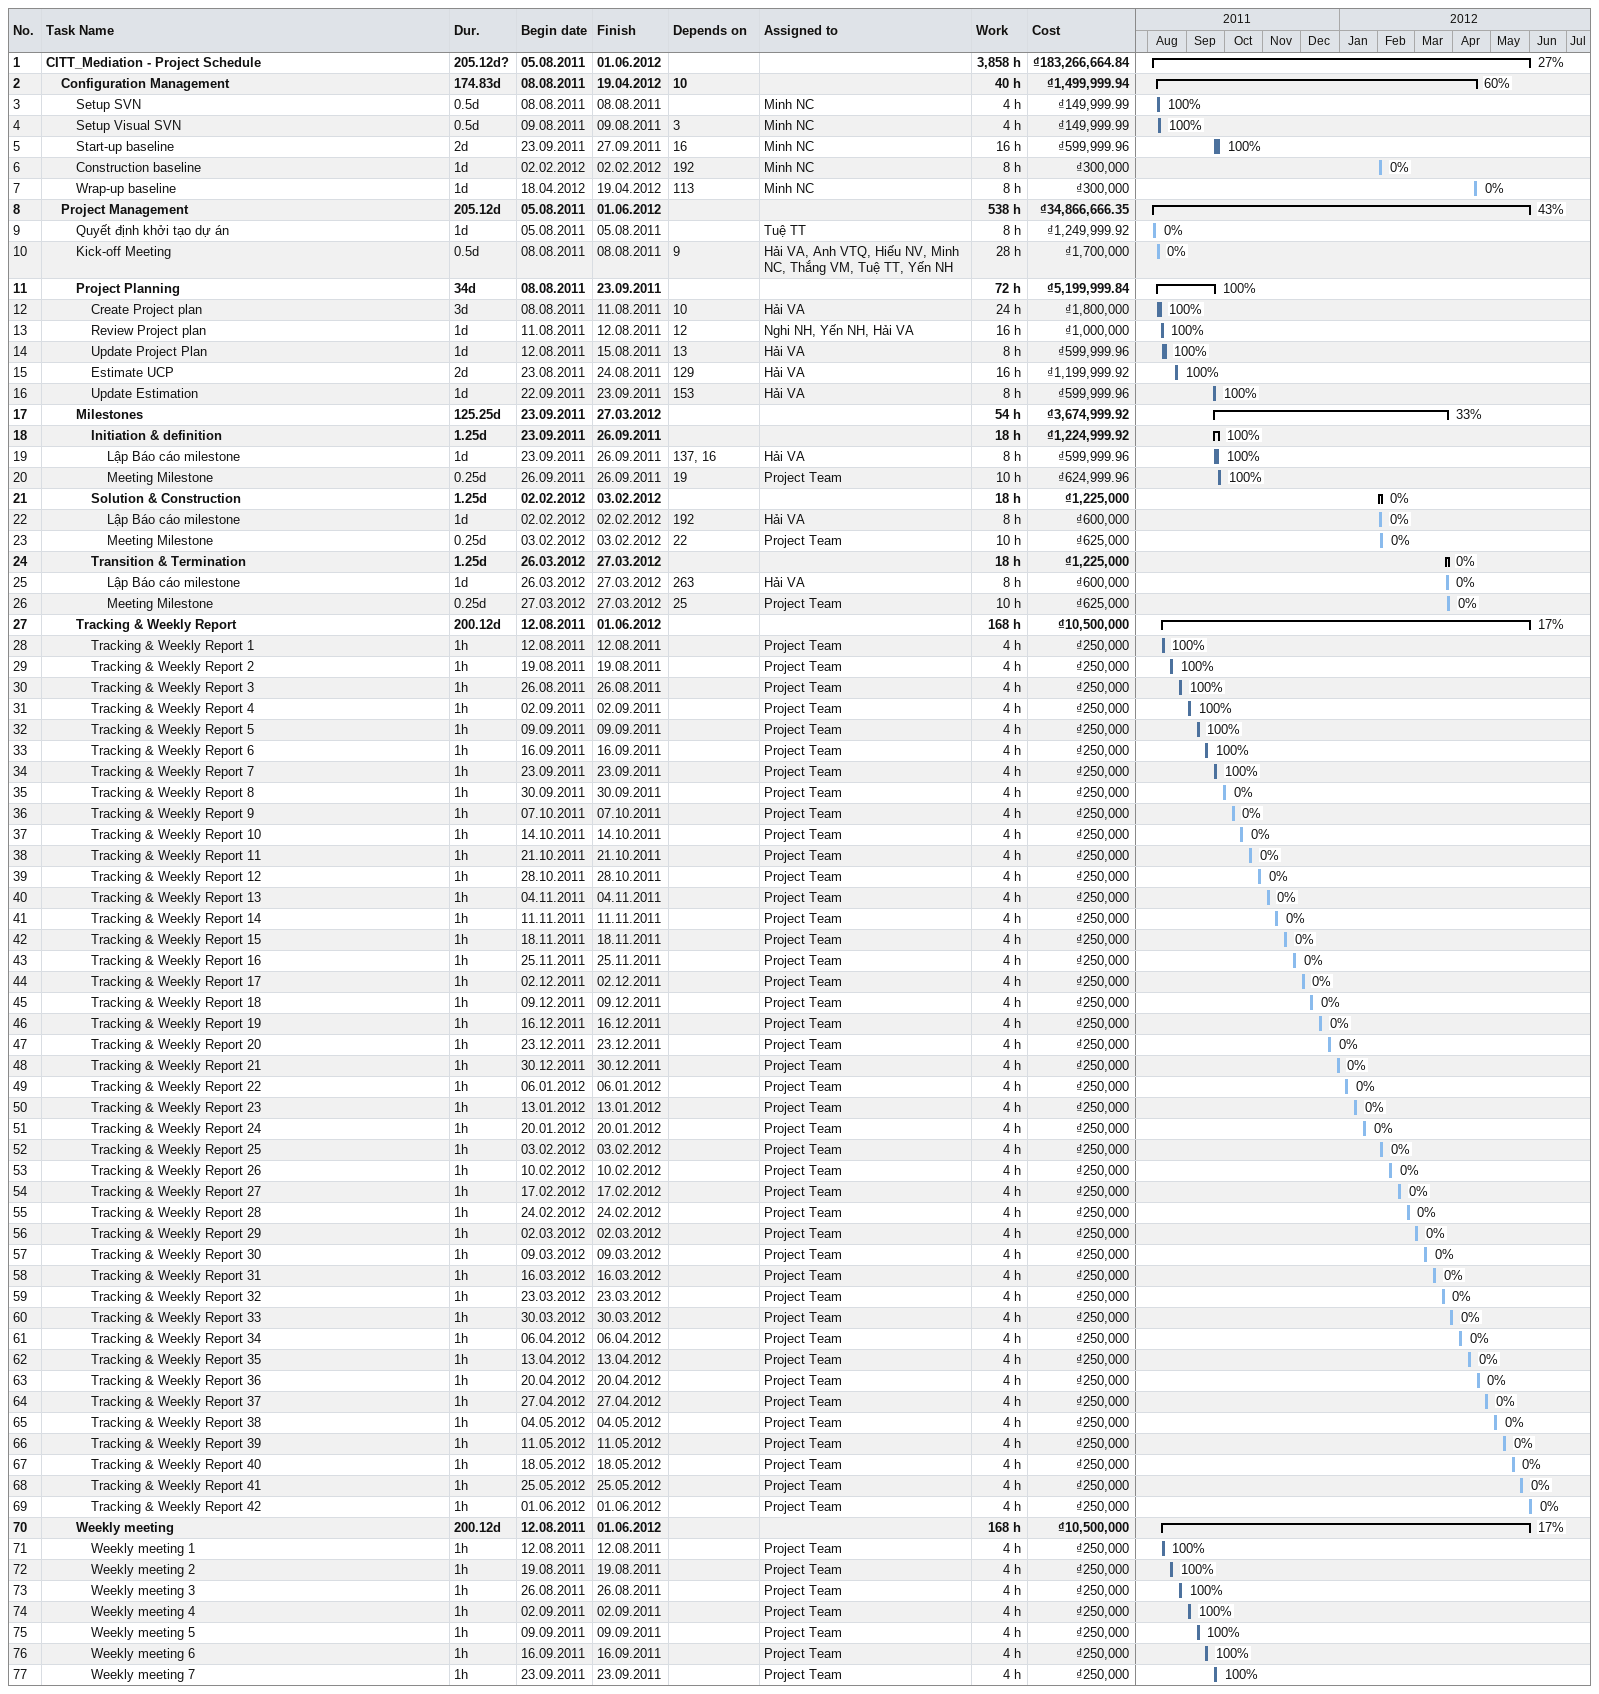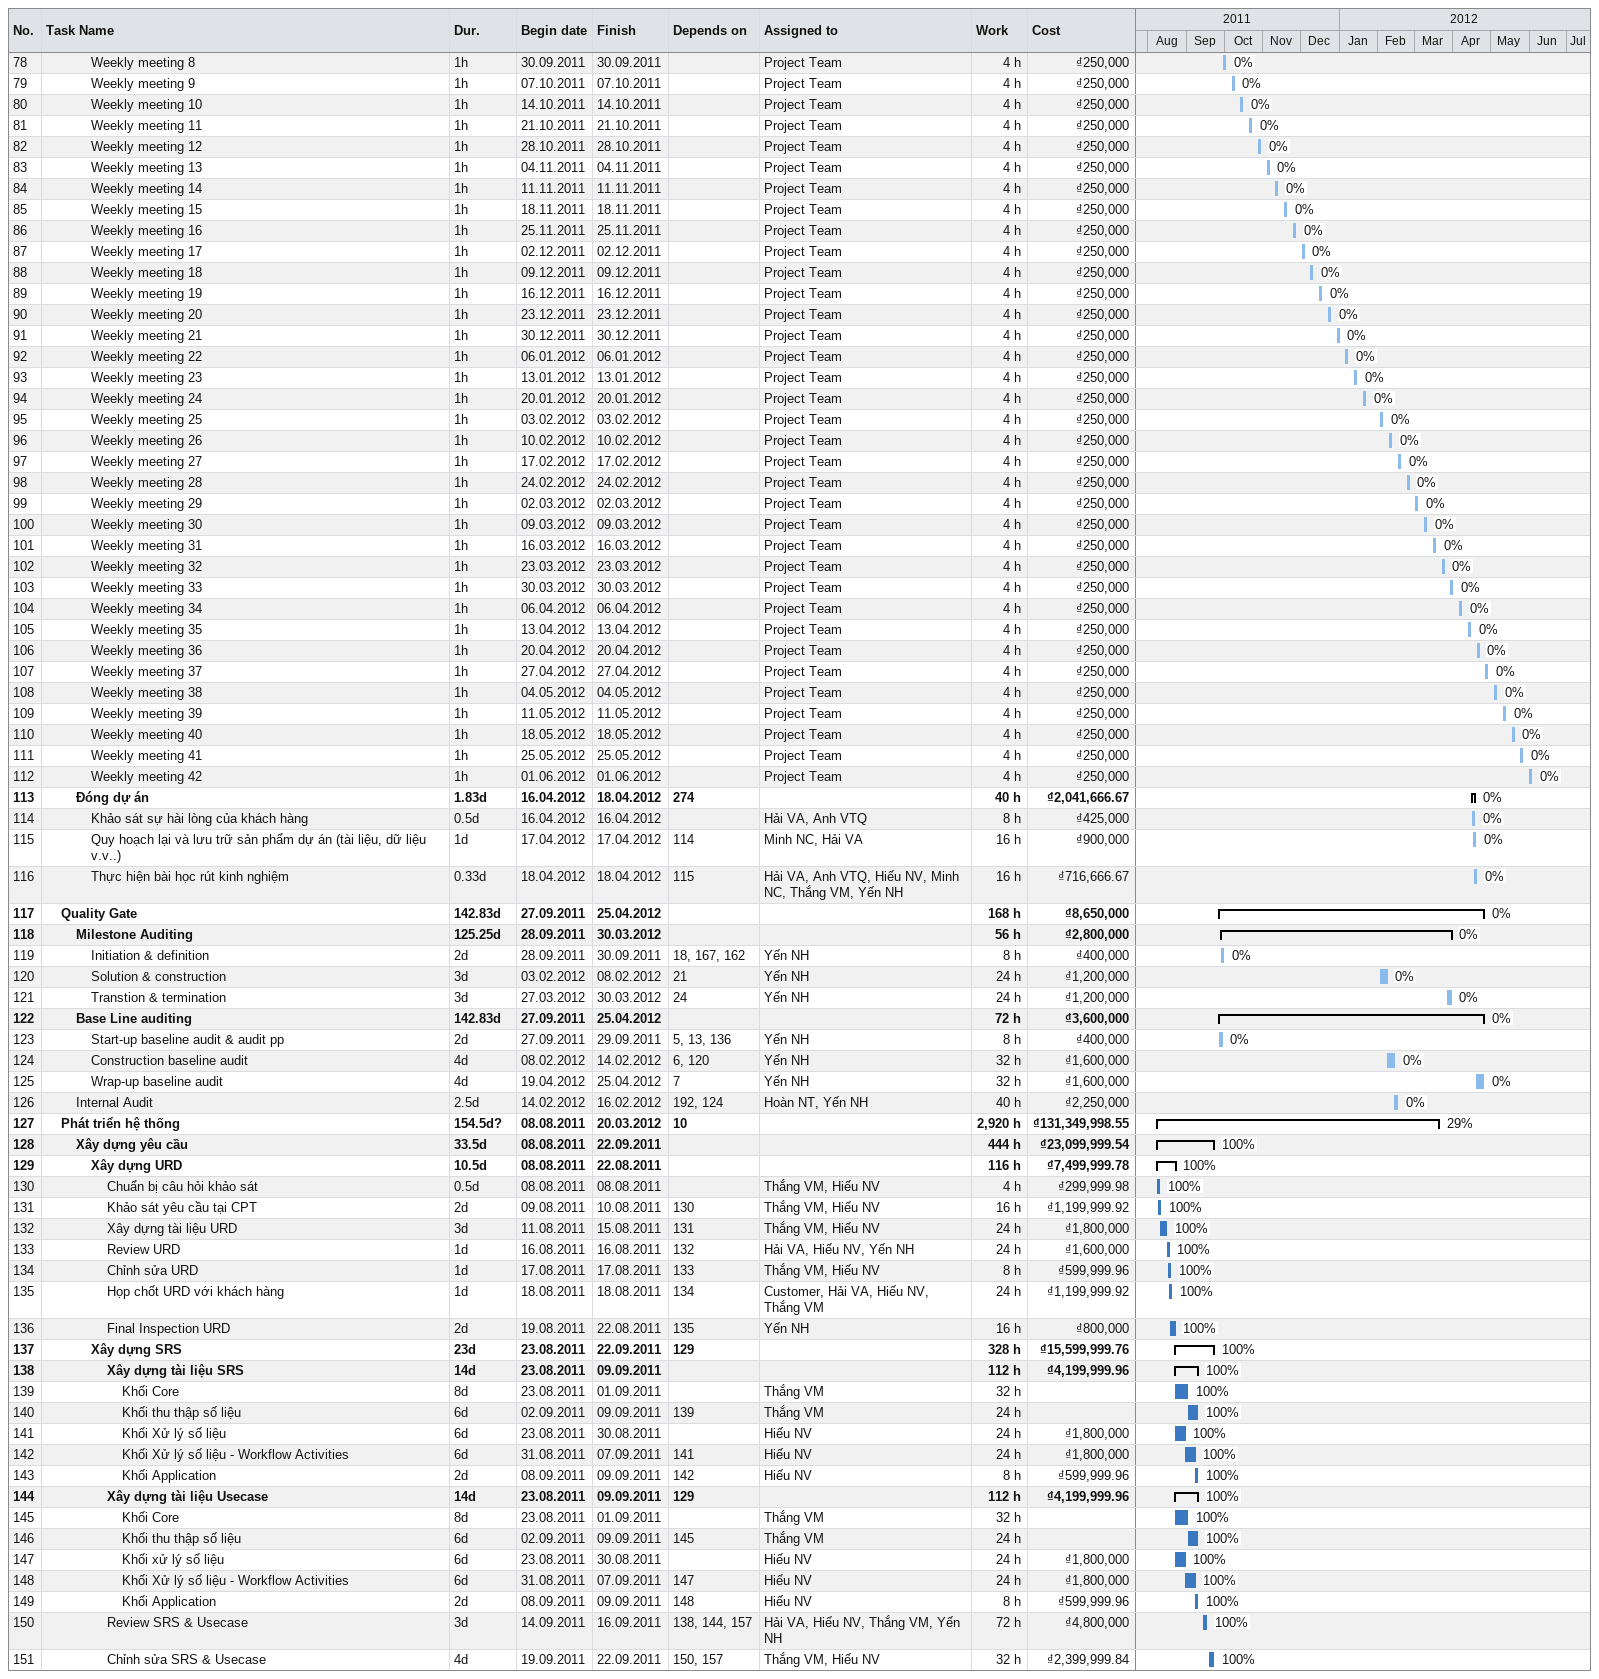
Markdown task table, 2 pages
| ID | Level | Task | Duration | Start | Finish | Predecessors | Resources | % complete | Work (h) | Cost (₫) |
|---|---|---|---|---|---|---|---|---|---|---|
| 1 | 1 | **CITT_Mediation - Project Schedule** | 205.12d? | 2011-08-05 | 2012-06-01 |  |  | 27 | 3858 | 183266664.84 |
| 2 | 2 | **Configuration Management** | 174.83d | 2011-08-08 | 2012-04-19 | 10 |  | 60 | 40 | 1499999.94 |
| 3 | 3 | Setup SVN | 0.5d | 2011-08-08 | 2011-08-08 |  | Minh NC | 100 | 4 | 149999.99 |
| 4 | 3 | Setup Visual SVN | 0.5d | 2011-08-09 | 2011-08-09 | 3 | Minh NC | 100 | 4 | 149999.99 |
| 5 | 3 | Start-up baseline | 2d | 2011-09-23 | 2011-09-27 | 16 | Minh NC | 100 | 16 | 599999.96 |
| 6 | 3 | Construction baseline | 1d | 2012-02-02 | 2012-02-02 | 192 | Minh NC | 0 | 8 | 300000 |
| 7 | 3 | Wrap-up baseline | 1d | 2012-04-18 | 2012-04-19 | 113 | Minh NC | 0 | 8 | 300000 |
| 8 | 2 | **Project Management** | 205.12d | 2011-08-05 | 2012-06-01 |  |  | 43 | 538 | 34866666.35 |
| 9 | 3 | Quyết định khởi tạo dự án | 1d | 2011-08-05 | 2011-08-05 |  | Tuệ TT | 0 | 8 | 1249999.92 |
| 10 | 3 | Kick-off Meeting | 0.5d | 2011-08-08 | 2011-08-08 | 9 | Hải VA, Anh VTQ, Hiếu NV, Minh NC, Thắng VM, Tuệ TT, Yến NH | 0 | 28 | 1700000 |
| 11 | 3 | **Project Planning** | 34d | 2011-08-08 | 2011-09-23 |  |  | 100 | 72 | 5199999.84 |
| 12 | 4 | Create Project plan | 3d | 2011-08-08 | 2011-08-11 | 10 | Hải VA | 100 | 24 | 1800000 |
| 13 | 4 | Review Project plan | 1d | 2011-08-11 | 2011-08-12 | 12 | Nghi NH, Yến NH, Hải VA | 100 | 16 | 1000000 |
| 14 | 4 | Update Project Plan | 1d | 2011-08-12 | 2011-08-15 | 13 | Hải VA | 100 | 8 | 599999.96 |
| 15 | 4 | Estimate UCP | 2d | 2011-08-23 | 2011-08-24 | 129 | Hải VA | 100 | 16 | 1199999.92 |
| 16 | 4 | Update Estimation | 1d | 2011-09-22 | 2011-09-23 | 153 | Hải VA | 100 | 8 | 599999.96 |
| 17 | 3 | **Milestones** | 125.25d | 2011-09-23 | 2012-03-27 |  |  | 33 | 54 | 3674999.92 |
| 18 | 4 | **Initiation & definition** | 1.25d | 2011-09-23 | 2011-09-26 |  |  | 100 | 18 | 1224999.92 |
| 19 | 5 | Lập Báo cáo milestone | 1d | 2011-09-23 | 2011-09-26 | 137, 16 | Hải VA | 100 | 8 | 599999.96 |
| 20 | 5 | Meeting Milestone | 0.25d | 2011-09-26 | 2011-09-26 | 19 | Project Team | 100 | 10 | 624999.96 |
| 21 | 4 | **Solution & Construction** | 1.25d | 2012-02-02 | 2012-02-03 |  |  | 0 | 18 | 1225000 |
| 22 | 5 | Lập Báo cáo milestone | 1d | 2012-02-02 | 2012-02-02 | 192 | Hải VA | 0 | 8 | 600000 |
| 23 | 5 | Meeting Milestone | 0.25d | 2012-02-03 | 2012-02-03 | 22 | Project Team | 0 | 10 | 625000 |
| 24 | 4 | **Transition & Termination** | 1.25d | 2012-03-26 | 2012-03-27 |  |  | 0 | 18 | 1225000 |
| 25 | 5 | Lập Báo cáo milestone | 1d | 2012-03-26 | 2012-03-27 | 263 | Hải VA | 0 | 8 | 600000 |
| 26 | 5 | Meeting Milestone | 0.25d | 2012-03-27 | 2012-03-27 | 25 | Project Team | 0 | 10 | 625000 |
| 27 | 3 | **Tracking & Weekly Report** | 200.12d | 2011-08-12 | 2012-06-01 |  |  | 17 | 168 | 10500000 |
| 28 | 4 | Tracking & Weekly Report 1 | 1h | 2011-08-12 | 2011-08-12 |  | Project Team | 100 | 4 | 250000 |
| 29 | 4 | Tracking & Weekly Report 2 | 1h | 2011-08-19 | 2011-08-19 |  | Project Team | 100 | 4 | 250000 |
| 30 | 4 | Tracking & Weekly Report 3 | 1h | 2011-08-26 | 2011-08-26 |  | Project Team | 100 | 4 | 250000 |
| 31 | 4 | Tracking & Weekly Report 4 | 1h | 2011-09-02 | 2011-09-02 |  | Project Team | 100 | 4 | 250000 |
| 32 | 4 | Tracking & Weekly Report 5 | 1h | 2011-09-09 | 2011-09-09 |  | Project Team | 100 | 4 | 250000 |
| 33 | 4 | Tracking & Weekly Report 6 | 1h | 2011-09-16 | 2011-09-16 |  | Project Team | 100 | 4 | 250000 |
| 34 | 4 | Tracking & Weekly Report 7 | 1h | 2011-09-23 | 2011-09-23 |  | Project Team | 100 | 4 | 250000 |
| 35 | 4 | Tracking & Weekly Report 8 | 1h | 2011-09-30 | 2011-09-30 |  | Project Team | 0 | 4 | 250000 |
| 36 | 4 | Tracking & Weekly Report 9 | 1h | 2011-10-07 | 2011-10-07 |  | Project Team | 0 | 4 | 250000 |
| 37 | 4 | Tracking & Weekly Report 10 | 1h | 2011-10-14 | 2011-10-14 |  | Project Team | 0 | 4 | 250000 |
| 38 | 4 | Tracking & Weekly Report 11 | 1h | 2011-10-21 | 2011-10-21 |  | Project Team | 0 | 4 | 250000 |
| 39 | 4 | Tracking & Weekly Report 12 | 1h | 2011-10-28 | 2011-10-28 |  | Project Team | 0 | 4 | 250000 |
| 40 | 4 | Tracking & Weekly Report 13 | 1h | 2011-11-04 | 2011-11-04 |  | Project Team | 0 | 4 | 250000 |
| 41 | 4 | Tracking & Weekly Report 14 | 1h | 2011-11-11 | 2011-11-11 |  | Project Team | 0 | 4 | 250000 |
| 42 | 4 | Tracking & Weekly Report 15 | 1h | 2011-11-18 | 2011-11-18 |  | Project Team | 0 | 4 | 250000 |
| 43 | 4 | Tracking & Weekly Report 16 | 1h | 2011-11-25 | 2011-11-25 |  | Project Team | 0 | 4 | 250000 |
| 44 | 4 | Tracking & Weekly Report 17 | 1h | 2011-12-02 | 2011-12-02 |  | Project Team | 0 | 4 | 250000 |
| 45 | 4 | Tracking & Weekly Report 18 | 1h | 2011-12-09 | 2011-12-09 |  | Project Team | 0 | 4 | 250000 |
| 46 | 4 | Tracking & Weekly Report 19 | 1h | 2011-12-16 | 2011-12-16 |  | Project Team | 0 | 4 | 250000 |
| 47 | 4 | Tracking & Weekly Report 20 | 1h | 2011-12-23 | 2011-12-23 |  | Project Team | 0 | 4 | 250000 |
| 48 | 4 | Tracking & Weekly Report 21 | 1h | 2011-12-30 | 2011-12-30 |  | Project Team | 0 | 4 | 250000 |
| 49 | 4 | Tracking & Weekly Report 22 | 1h | 2012-01-06 | 2012-01-06 |  | Project Team | 0 | 4 | 250000 |
| 50 | 4 | Tracking & Weekly Report 23 | 1h | 2012-01-13 | 2012-01-13 |  | Project Team | 0 | 4 | 250000 |
| 51 | 4 | Tracking & Weekly Report 24 | 1h | 2012-01-20 | 2012-01-20 |  | Project Team | 0 | 4 | 250000 |
| 52 | 4 | Tracking & Weekly Report 25 | 1h | 2012-02-03 | 2012-02-03 |  | Project Team | 0 | 4 | 250000 |
| 53 | 4 | Tracking & Weekly Report 26 | 1h | 2012-02-10 | 2012-02-10 |  | Project Team | 0 | 4 | 250000 |
| 54 | 4 | Tracking & Weekly Report 27 | 1h | 2012-02-17 | 2012-02-17 |  | Project Team | 0 | 4 | 250000 |
| 55 | 4 | Tracking & Weekly Report 28 | 1h | 2012-02-24 | 2012-02-24 |  | Project Team | 0 | 4 | 250000 |
| 56 | 4 | Tracking & Weekly Report 29 | 1h | 2012-03-02 | 2012-03-02 |  | Project Team | 0 | 4 | 250000 |
| 57 | 4 | Tracking & Weekly Report 30 | 1h | 2012-03-09 | 2012-03-09 |  | Project Team | 0 | 4 | 250000 |
| 58 | 4 | Tracking & Weekly Report 31 | 1h | 2012-03-16 | 2012-03-16 |  | Project Team | 0 | 4 | 250000 |
| 59 | 4 | Tracking & Weekly Report 32 | 1h | 2012-03-23 | 2012-03-23 |  | Project Team | 0 | 4 | 250000 |
| 60 | 4 | Tracking & Weekly Report 33 | 1h | 2012-03-30 | 2012-03-30 |  | Project Team | 0 | 4 | 250000 |
| 61 | 4 | Tracking & Weekly Report 34 | 1h | 2012-04-06 | 2012-04-06 |  | Project Team | 0 | 4 | 250000 |
| 62 | 4 | Tracking & Weekly Report 35 | 1h | 2012-04-13 | 2012-04-13 |  | Project Team | 0 | 4 | 250000 |
| 63 | 4 | Tracking & Weekly Report 36 | 1h | 2012-04-20 | 2012-04-20 |  | Project Team | 0 | 4 | 250000 |
| 64 | 4 | Tracking & Weekly Report 37 | 1h | 2012-04-27 | 2012-04-27 |  | Project Team | 0 | 4 | 250000 |
| 65 | 4 | Tracking & Weekly Report 38 | 1h | 2012-05-04 | 2012-05-04 |  | Project Team | 0 | 4 | 250000 |
| 66 | 4 | Tracking & Weekly Report 39 | 1h | 2012-05-11 | 2012-05-11 |  | Project Team | 0 | 4 | 250000 |
| 67 | 4 | Tracking & Weekly Report 40 | 1h | 2012-05-18 | 2012-05-18 |  | Project Team | 0 | 4 | 250000 |
| 68 | 4 | Tracking & Weekly Report 41 | 1h | 2012-05-25 | 2012-05-25 |  | Project Team | 0 | 4 | 250000 |
| 69 | 4 | Tracking & Weekly Report 42 | 1h | 2012-06-01 | 2012-06-01 |  | Project Team | 0 | 4 | 250000 |
| 70 | 3 | **Weekly meeting** | 200.12d | 2011-08-12 | 2012-06-01 |  |  | 17 | 168 | 10500000 |
| 71 | 4 | Weekly meeting 1 | 1h | 2011-08-12 | 2011-08-12 |  | Project Team | 100 | 4 | 250000 |
| 72 | 4 | Weekly meeting 2 | 1h | 2011-08-19 | 2011-08-19 |  | Project Team | 100 | 4 | 250000 |
| 73 | 4 | Weekly meeting 3 | 1h | 2011-08-26 | 2011-08-26 |  | Project Team | 100 | 4 | 250000 |
| 74 | 4 | Weekly meeting 4 | 1h | 2011-09-02 | 2011-09-02 |  | Project Team | 100 | 4 | 250000 |
| 75 | 4 | Weekly meeting 5 | 1h | 2011-09-09 | 2011-09-09 |  | Project Team | 100 | 4 | 250000 |
| 76 | 4 | Weekly meeting 6 | 1h | 2011-09-16 | 2011-09-16 |  | Project Team | 100 | 4 | 250000 |
| 77 | 4 | Weekly meeting 7 | 1h | 2011-09-23 | 2011-09-23 |  | Project Team | 100 | 4 | 250000 |
| 78 | 4 | Weekly meeting 8 | 1h | 2011-09-30 | 2011-09-30 |  | Project Team | 0 | 4 | 250000 |
| 79 | 4 | Weekly meeting 9 | 1h | 2011-10-07 | 2011-10-07 |  | Project Team | 0 | 4 | 250000 |
| 80 | 4 | Weekly meeting 10 | 1h | 2011-10-14 | 2011-10-14 |  | Project Team | 0 | 4 | 250000 |
| 81 | 4 | Weekly meeting 11 | 1h | 2011-10-21 | 2011-10-21 |  | Project Team | 0 | 4 | 250000 |
| 82 | 4 | Weekly meeting 12 | 1h | 2011-10-28 | 2011-10-28 |  | Project Team | 0 | 4 | 250000 |
| 83 | 4 | Weekly meeting 13 | 1h | 2011-11-04 | 2011-11-04 |  | Project Team | 0 | 4 | 250000 |
| 84 | 4 | Weekly meeting 14 | 1h | 2011-11-11 | 2011-11-11 |  | Project Team | 0 | 4 | 250000 |
| 85 | 4 | Weekly meeting 15 | 1h | 2011-11-18 | 2011-11-18 |  | Project Team | 0 | 4 | 250000 |
| 86 | 4 | Weekly meeting 16 | 1h | 2011-11-25 | 2011-11-25 |  | Project Team | 0 | 4 | 250000 |
| 87 | 4 | Weekly meeting 17 | 1h | 2011-12-02 | 2011-12-02 |  | Project Team | 0 | 4 | 250000 |
| 88 | 4 | Weekly meeting 18 | 1h | 2011-12-09 | 2011-12-09 |  | Project Team | 0 | 4 | 250000 |
| 89 | 4 | Weekly meeting 19 | 1h | 2011-12-16 | 2011-12-16 |  | Project Team | 0 | 4 | 250000 |
| 90 | 4 | Weekly meeting 20 | 1h | 2011-12-23 | 2011-12-23 |  | Project Team | 0 | 4 | 250000 |
| 91 | 4 | Weekly meeting 21 | 1h | 2011-12-30 | 2011-12-30 |  | Project Team | 0 | 4 | 250000 |
| 92 | 4 | Weekly meeting 22 | 1h | 2012-01-06 | 2012-01-06 |  | Project Team | 0 | 4 | 250000 |
| 93 | 4 | Weekly meeting 23 | 1h | 2012-01-13 | 2012-01-13 |  | Project Team | 0 | 4 | 250000 |
| 94 | 4 | Weekly meeting 24 | 1h | 2012-01-20 | 2012-01-20 |  | Project Team | 0 | 4 | 250000 |
| 95 | 4 | Weekly meeting 25 | 1h | 2012-02-03 | 2012-02-03 |  | Project Team | 0 | 4 | 250000 |
| 96 | 4 | Weekly meeting 26 | 1h | 2012-02-10 | 2012-02-10 |  | Project Team | 0 | 4 | 250000 |
| 97 | 4 | Weekly meeting 27 | 1h | 2012-02-17 | 2012-02-17 |  | Project Team | 0 | 4 | 250000 |
| 98 | 4 | Weekly meeting 28 | 1h | 2012-02-24 | 2012-02-24 |  | Project Team | 0 | 4 | 250000 |
| 99 | 4 | Weekly meeting 29 | 1h | 2012-03-02 | 2012-03-02 |  | Project Team | 0 | 4 | 250000 |
| 100 | 4 | Weekly meeting 30 | 1h | 2012-03-09 | 2012-03-09 |  | Project Team | 0 | 4 | 250000 |
| 101 | 4 | Weekly meeting 31 | 1h | 2012-03-16 | 2012-03-16 |  | Project Team | 0 | 4 | 250000 |
| 102 | 4 | Weekly meeting 32 | 1h | 2012-03-23 | 2012-03-23 |  | Project Team | 0 | 4 | 250000 |
| 103 | 4 | Weekly meeting 33 | 1h | 2012-03-30 | 2012-03-30 |  | Project Team | 0 | 4 | 250000 |
| 104 | 4 | Weekly meeting 34 | 1h | 2012-04-06 | 2012-04-06 |  | Project Team | 0 | 4 | 250000 |
| 105 | 4 | Weekly meeting 35 | 1h | 2012-04-13 | 2012-04-13 |  | Project Team | 0 | 4 | 250000 |
| 106 | 4 | Weekly meeting 36 | 1h | 2012-04-20 | 2012-04-20 |  | Project Team | 0 | 4 | 250000 |
| 107 | 4 | Weekly meeting 37 | 1h | 2012-04-27 | 2012-04-27 |  | Project Team | 0 | 4 | 250000 |
| 108 | 4 | Weekly meeting 38 | 1h | 2012-05-04 | 2012-05-04 |  | Project Team | 0 | 4 | 250000 |
| 109 | 4 | Weekly meeting 39 | 1h | 2012-05-11 | 2012-05-11 |  | Project Team | 0 | 4 | 250000 |
| 110 | 4 | Weekly meeting 40 | 1h | 2012-05-18 | 2012-05-18 |  | Project Team | 0 | 4 | 250000 |
| 111 | 4 | Weekly meeting 41 | 1h | 2012-05-25 | 2012-05-25 |  | Project Team | 0 | 4 | 250000 |
| 112 | 4 | Weekly meeting 42 | 1h | 2012-06-01 | 2012-06-01 |  | Project Team | 0 | 4 | 250000 |
| 113 | 3 | **Đóng dự án** | 1.83d | 2012-04-16 | 2012-04-18 | 274 |  | 0 | 40 | 2041666.67 |
| 114 | 4 | Khảo sát sự hài lòng của khách hàng | 0.5d | 2012-04-16 | 2012-04-16 |  | Hải VA, Anh VTQ | 0 | 8 | 425000 |
| 115 | 4 | Quy hoạch lại và lưu trữ sản phẩm dự án (tài liệu, dữ liệu v.v..) | 1d | 2012-04-17 | 2012-04-17 | 114 | Minh NC, Hải VA | 0 | 16 | 900000 |
| 116 | 4 | Thực hiện bài học rút kinh nghiệm | 0.33d | 2012-04-18 | 2012-04-18 | 115 | Hải VA, Anh VTQ, Hiếu NV, Minh NC, Thắng VM, Yến NH | 0 | 16 | 716666.67 |
| 117 | 2 | **Quality Gate** | 142.83d | 2011-09-27 | 2012-04-25 |  |  | 0 | 168 | 8650000 |
| 118 | 3 | **Milestone Auditing** | 125.25d | 2011-09-28 | 2012-03-30 |  |  | 0 | 56 | 2800000 |
| 119 | 4 | Initiation & definition | 2d | 2011-09-28 | 2011-09-30 | 18, 167, 162 | Yến NH | 0 | 8 | 400000 |
| 120 | 4 | Solution & construction | 3d | 2012-02-03 | 2012-02-08 | 21 | Yến NH | 0 | 24 | 1200000 |
| 121 | 4 | Transtion & termination | 3d | 2012-03-27 | 2012-03-30 | 24 | Yến NH | 0 | 24 | 1200000 |
| 122 | 3 | **Base Line auditing** | 142.83d | 2011-09-27 | 2012-04-25 |  |  | 0 | 72 | 3600000 |
| 123 | 4 | Start-up baseline audit & audit pp | 2d | 2011-09-27 | 2011-09-29 | 5, 13, 136 | Yến NH | 0 | 8 | 400000 |
| 124 | 4 | Construction baseline audit | 4d | 2012-02-08 | 2012-02-14 | 6, 120 | Yến NH | 0 | 32 | 1600000 |
| 125 | 4 | Wrap-up baseline audit | 4d | 2012-04-19 | 2012-04-25 | 7 | Yến NH | 0 | 32 | 1600000 |
| 126 | 3 | Internal Audit | 2.5d | 2012-02-14 | 2012-02-16 | 192, 124 | Hoàn NT, Yến NH | 0 | 40 | 2250000 |
| 127 | 2 | **Phát triển hệ thống** | 154.5d? | 2011-08-08 | 2012-03-20 | 10 |  | 29 | 2920 | 131349998.55 |
| 128 | 3 | **Xây dựng yêu cầu** | 33.5d | 2011-08-08 | 2011-09-22 |  |  | 100 | 444 | 23099999.54 |
| 129 | 4 | **Xây dựng URD** | 10.5d | 2011-08-08 | 2011-08-22 |  |  | 100 | 116 | 7499999.78 |
| 130 | 5 | Chuẩn bị câu hỏi khảo sát | 0.5d | 2011-08-08 | 2011-08-08 |  | Thắng VM, Hiếu NV | 100 | 4 | 299999.98 |
| 131 | 5 | Khảo sát yêu cầu tại CPT | 2d | 2011-08-09 | 2011-08-10 | 130 | Thắng VM, Hiếu NV | 100 | 16 | 1199999.92 |
| 132 | 5 | Xây dựng tài liệu URD | 3d | 2011-08-11 | 2011-08-15 | 131 | Thắng VM, Hiếu NV | 100 | 24 | 1800000 |
| 133 | 5 | Review URD | 1d | 2011-08-16 | 2011-08-16 | 132 | Hải VA, Hiếu NV, Yến NH | 100 | 24 | 1600000 |
| 134 | 5 | Chỉnh sửa URD | 1d | 2011-08-17 | 2011-08-17 | 133 | Thắng VM, Hiếu NV | 100 | 8 | 599999.96 |
| 135 | 5 | Họp chốt URD với khách hàng | 1d | 2011-08-18 | 2011-08-18 | 134 | Customer, Hải VA, Hiếu NV, Thắng VM | 100 | 24 | 1199999.92 |
| 136 | 5 | Final Inspection URD | 2d | 2011-08-19 | 2011-08-22 | 135 | Yến NH | 100 | 16 | 800000 |
| 137 | 4 | **Xây dựng SRS** | 23d | 2011-08-23 | 2011-09-22 | 129 |  | 100 | 328 | 15599999.76 |
| 138 | 5 | **Xây dựng tài liệu SRS** | 14d | 2011-08-23 | 2011-09-09 |  |  | 100 | 112 | 4199999.96 |
| 139 | 6 | Khối Core | 8d | 2011-08-23 | 2011-09-01 |  | Thắng VM | 100 | 32 |  |
| 140 | 6 | Khối thu thập số liệu | 6d | 2011-09-02 | 2011-09-09 | 139 | Thắng VM | 100 | 24 |  |
| 141 | 6 | Khối Xử lý số liệu | 6d | 2011-08-23 | 2011-08-30 |  | Hiếu NV | 100 | 24 | 1800000 |
| 142 | 6 | Khối Xử lý số liệu - Workflow Activities | 6d | 2011-08-31 | 2011-09-07 | 141 | Hiếu NV | 100 | 24 | 1800000 |
| 143 | 6 | Khối Application | 2d | 2011-09-08 | 2011-09-09 | 142 | Hiếu NV | 100 | 8 | 599999.96 |
| 144 | 5 | **Xây dựng tài liệu Usecase** | 14d | 2011-08-23 | 2011-09-09 | 129 |  | 100 | 112 | 4199999.96 |
| 145 | 6 | Khối Core | 8d | 2011-08-23 | 2011-09-01 |  | Thắng VM | 100 | 32 |  |
| 146 | 6 | Khối thu thập số liệu | 6d | 2011-09-02 | 2011-09-09 | 145 | Thắng VM | 100 | 24 |  |
| 147 | 6 | Khối xử lý số liệu | 6d | 2011-08-23 | 2011-08-30 |  | Hiếu NV | 100 | 24 | 1800000 |
| 148 | 6 | Khối Xử lý số liệu - Workflow Activities | 6d | 2011-08-31 | 2011-09-07 | 147 | Hiếu NV | 100 | 24 | 1800000 |
| 149 | 6 | Khối Application | 2d | 2011-09-08 | 2011-09-09 | 148 | Hiếu NV | 100 | 8 | 599999.96 |
| 150 | 5 | Review SRS & Usecase | 3d | 2011-09-14 | 2011-09-16 | 138, 144, 157 | Hải VA, Hiếu NV, Thắng VM, Yến NH | 100 | 72 | 4800000 |
| 151 | 5 | Chỉnh sửa SRS & Usecase | 4d | 2011-09-19 | 2011-09-22 | 150, 157 | Thắng VM, Hiếu NV | 100 | 32 | 2399999.84 |
